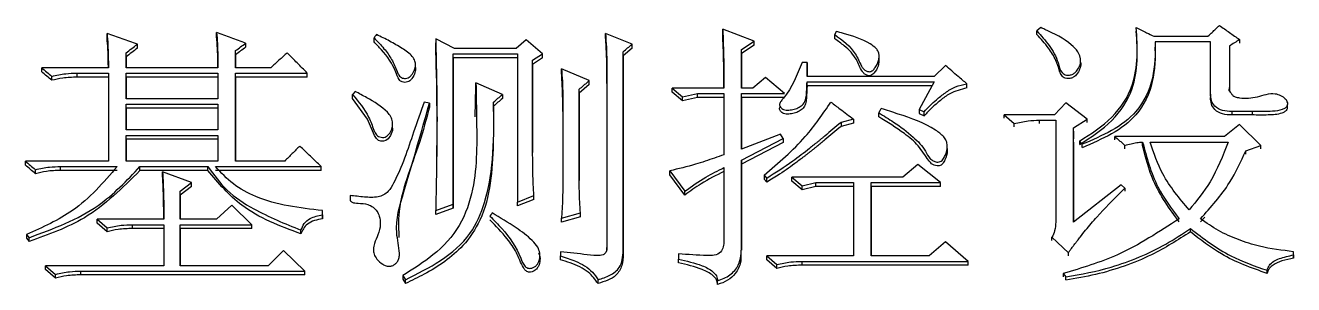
# Model space of a CAD drawing. Header units: millimetres. Extents: x 1890 to 4327, y 775 to 2498.
# Drawn here: x 2454.84 to 2465.74, y 2232.53 to 2234.75 of the extents above; entities that cross this region are included whole.
import ezdxf

# ---------------------------------------------------------------- set-up
doc = ezdxf.new("R2010")
doc.units = ezdxf.units.MM

msp = doc.modelspace()

# ---------------------------------------------------------------- linework, layer by layer
at = {"color": 7, "linetype": 'Continuous', "lineweight": 25}
for p, q in [((2455.542, 2234.645), (2455.542, 2234.679)), ((2456.483, 2234.654), (2456.483, 2234.689)), ((2460.053, 2234.588), (2459.826, 2234.679)), ((2459.826, 2234.645), (2459.826, 2234.679)), ((2461.102, 2234.615), (2460.832, 2234.716)), ((2460.832, 2234.681), (2460.832, 2234.716)), ((2461.806, 2234.698), (2461.795, 2234.67)), ((2463.532, 2234.672), (2463.532, 2234.702)), ((2455.802, 2234.553), (2455.802, 2234.588)), ((2456.732, 2234.597), (2456.732, 2234.562)), ((2457.836, 2234.608), (2457.836, 2234.643)), ((2458.528, 2234.551), (2458.366, 2234.634)), ((2458.366, 2234.634), (2458.366, 2234.599)), ((2459.144, 2234.624), (2459.058, 2234.551)), ((2459.285, 2234.505), (2459.144, 2234.624)), ((2460.053, 2234.553), (2460.053, 2234.588)), ((2460.994, 2234.542), (2461.102, 2234.615)), ((2461.102, 2234.58), (2460.994, 2234.507)), ((2461.102, 2234.58), (2461.102, 2234.615)), ((2461.795, 2234.635), (2461.795, 2234.67)), ((2464.538, 2234.656), (2465.003, 2234.656)), ((2465.025, 2234.609), (2464.549, 2234.609)), ((2464.549, 2234.609), (2464.549, 2234.579)), ((2465.025, 2234.16), (2465.025, 2234.609)), ((2465.187, 2234.572), (2465.187, 2234.216)), ((2465.187, 2234.572), (2465.187, 2234.542)), ((2465.274, 2234.628), (2465.274, 2234.598)), ((2455.705, 2234.386), (2455.705, 2234.514)), ((2455.705, 2234.48), (2455.705, 2234.514)), ((2455.705, 2234.48), (2455.705, 2234.386)), ((2456.646, 2234.386), (2456.646, 2234.533)), ((2456.646, 2234.498), (2456.646, 2234.533)), ((2456.646, 2234.498), (2456.646, 2234.386)), ((2458.517, 2234.505), (2459.069, 2234.505)), ((2458.517, 2233.215), (2458.517, 2234.505)), ((2458.517, 2234.47), (2458.517, 2234.505)), ((2458.517, 2234.47), (2458.517, 2233.182)), ((2459.069, 2234.47), (2458.517, 2234.47)), ((2459.058, 2234.551), (2458.528, 2234.551)), ((2459.069, 2234.505), (2459.069, 2233.234)), ((2459.199, 2234.45), (2459.285, 2234.505)), ((2459.285, 2234.47), (2459.199, 2234.415)), ((2459.285, 2234.47), (2459.285, 2234.505)), ((2460.053, 2234.553), (2459.977, 2234.489)), ((2459.977, 2232.817), (2459.977, 2234.523)), ((2459.977, 2234.489), (2459.977, 2234.523)), ((2459.977, 2234.489), (2459.977, 2232.785)), ((2460.994, 2234.211), (2460.994, 2234.542)), ((2460.994, 2234.507), (2460.994, 2234.542)), ((2460.994, 2234.507), (2460.994, 2234.211)), ((2462.176, 2234.442), (2462.176, 2234.477)), ((2463.906, 2234.439), (2463.906, 2234.468)), ((2464.55, 2234.531), (2464.55, 2234.561)), ((2465.187, 2234.542), (2465.187, 2234.187)), ((2455.553, 2234.386), (2454.98, 2234.386)), ((2454.98, 2234.351), (2454.98, 2234.386)), ((2456.494, 2234.386), (2455.705, 2234.386)), ((2456.949, 2234.386), (2456.646, 2234.386)), ((2458.191, 2234.412), (2458.191, 2234.424)), ((2458.191, 2234.389), (2458.191, 2234.4)), ((2459.199, 2233.658), (2459.199, 2234.45)), ((2459.199, 2234.415), (2459.199, 2234.45)), ((2459.199, 2234.415), (2459.199, 2233.658)), ((2459.685, 2234.275), (2459.447, 2234.376)), ((2459.447, 2234.342), (2459.447, 2234.376)), ((2461.557, 2234.432), (2461.514, 2234.432)), ((2461.557, 2234.312), (2461.557, 2234.432)), ((2461.557, 2234.432), (2461.557, 2234.397)), ((2461.557, 2234.397), (2461.557, 2234.312)), ((2462.747, 2234.404), (2462.649, 2234.312)), ((2455.066, 2234.278), (2455.066, 2234.312)), ((2455.283, 2234.34), (2455.553, 2234.34)), ((2455.283, 2234.305), (2455.283, 2234.34)), ((2455.553, 2234.305), (2455.283, 2234.305)), ((2455.553, 2234.34), (2455.553, 2233.584)), ((2455.705, 2234.34), (2456.494, 2234.34)), ((2455.705, 2234.119), (2455.705, 2234.34)), ((2455.705, 2234.305), (2455.705, 2234.34)), ((2455.705, 2234.305), (2455.705, 2234.119)), ((2456.494, 2234.305), (2455.705, 2234.305)), ((2456.494, 2234.34), (2456.494, 2234.119)), ((2456.646, 2234.34), (2457.262, 2234.34)), ((2456.646, 2233.584), (2456.646, 2234.34)), ((2456.646, 2234.305), (2456.646, 2234.34)), ((2456.646, 2234.305), (2456.646, 2233.584)), ((2457.262, 2234.305), (2456.646, 2234.305)), ((2457.262, 2234.305), (2457.262, 2234.34)), ((2458.939, 2234.156), (2458.712, 2234.257)), ((2458.712, 2234.223), (2458.712, 2234.257)), ((2459.685, 2234.241), (2459.599, 2234.167)), ((2459.685, 2234.241), (2459.685, 2234.275)), ((2459.837, 2234.285), (2459.837, 2232.845)), ((2459.837, 2234.285), (2459.837, 2234.25)), ((2461.2, 2234.303), (2461.092, 2234.211)), ((2461.362, 2234.165), (2461.2, 2234.303)), ((2462.649, 2234.312), (2461.557, 2234.312)), ((2461.557, 2234.266), (2462.649, 2234.266)), ((2461.557, 2234.232), (2461.557, 2234.266)), ((2462.649, 2234.266), (2462.52, 2234.027)), ((2462.931, 2234.213), (2462.931, 2234.248)), ((2457.652, 2234.122), (2457.652, 2234.156)), ((2458.704, 2233.964), (2458.712, 2234.223)), ((2458.939, 2234.156), (2458.939, 2234.122)), ((2459.599, 2233.418), (2459.599, 2234.202)), ((2459.599, 2234.167), (2459.599, 2234.202)), ((2459.599, 2234.167), (2459.599, 2233.418)), ((2460.399, 2234.211), (2460.486, 2234.137)), ((2460.843, 2234.211), (2460.399, 2234.211)), ((2460.486, 2234.103), (2460.399, 2234.177)), ((2460.486, 2234.137), (2460.616, 2234.165)), ((2460.486, 2234.103), (2460.486, 2234.137)), ((2460.616, 2234.131), (2460.486, 2234.103)), ((2460.616, 2234.165), (2460.843, 2234.165)), ((2460.616, 2234.131), (2460.616, 2234.165)), ((2460.843, 2234.131), (2460.616, 2234.131)), ((2460.843, 2234.165), (2460.843, 2233.64)), ((2461.092, 2234.211), (2460.994, 2234.211)), ((2460.994, 2234.165), (2461.362, 2234.165)), ((2460.994, 2233.686), (2460.994, 2234.165)), ((2460.994, 2234.131), (2460.994, 2234.165)), ((2460.994, 2234.131), (2460.994, 2233.686)), ((2461.362, 2234.131), (2460.994, 2234.131)), ((2462.631, 2234.232), (2461.557, 2234.232)), ((2465.025, 2234.16), (2465.025, 2234.131)), ((2465.187, 2234.187), (2465.187, 2234.216)), ((2456.494, 2234.119), (2455.705, 2234.119)), ((2455.705, 2234.073), (2456.494, 2234.073)), ((2455.705, 2233.852), (2455.705, 2234.073)), ((2455.705, 2234.039), (2455.705, 2234.073)), ((2455.705, 2234.039), (2455.705, 2233.852)), ((2456.494, 2234.039), (2455.705, 2234.039)), ((2456.494, 2234.073), (2456.494, 2233.852)), ((2458.312, 2234.082), (2458.268, 2234.091)), ((2458.312, 2234.082), (2458.312, 2234.048)), ((2458.863, 2234.057), (2458.863, 2234.091)), ((2459.458, 2234.011), (2459.458, 2234.045)), ((2461.33, 2234.095), (2461.33, 2234.092)), ((2462.52, 2234.027), (2462.563, 2234.008)), ((2462.52, 2234.027), (2462.52, 2233.993)), ((2463.781, 2234.085), (2463.684, 2233.982)), ((2463.965, 2233.945), (2463.781, 2234.085)), ((2465.683, 2234.089), (2465.683, 2234.093)), ((2465.683, 2234.064), (2465.683, 2234.066)), ((2457.994, 2233.922), (2457.994, 2233.923)), ((2457.994, 2233.889), (2457.994, 2233.919)), ((2461.957, 2233.944), (2461.849, 2233.916)), ((2461.849, 2233.916), (2461.849, 2233.882)), ((2461.957, 2233.91), (2461.849, 2233.882)), ((2461.957, 2233.944), (2461.957, 2233.91)), ((2462.52, 2233.993), (2462.563, 2233.974)), ((2463.251, 2233.982), (2463.338, 2233.907)), ((2463.684, 2233.982), (2463.251, 2233.982)), ((2463.554, 2233.935), (2463.694, 2233.935)), ((2463.554, 2233.907), (2463.554, 2233.935)), ((2463.694, 2233.935), (2463.695, 2233.062)), ((2463.846, 2233.87), (2463.965, 2233.945)), ((2463.965, 2233.916), (2463.965, 2233.945)), ((2465.382, 2234.01), (2465.209, 2234.01)), ((2465.209, 2234.01), (2465.209, 2233.981)), ((2465.382, 2233.981), (2465.209, 2233.981)), ((2465.382, 2234.01), (2465.382, 2233.981)), ((2456.494, 2233.852), (2455.705, 2233.852)), ((2455.705, 2233.806), (2456.494, 2233.806)), ((2455.705, 2233.584), (2455.705, 2233.806)), ((2455.705, 2233.772), (2455.705, 2233.806)), ((2456.494, 2233.806), (2456.494, 2233.584)), ((2461.33, 2233.815), (2460.994, 2233.686)), ((2461.351, 2233.778), (2461.33, 2233.815)), ((2463.338, 2233.879), (2463.338, 2233.907)), ((2463.846, 2233.062), (2463.846, 2233.87)), ((2463.846, 2233.841), (2463.846, 2233.87)), ((2463.846, 2233.841), (2463.846, 2233.776)), ((2465.274, 2233.898), (2465.144, 2233.795)), ((2465.458, 2233.72), (2465.274, 2233.898)), ((2455.705, 2233.772), (2455.705, 2233.584)), ((2456.494, 2233.772), (2455.705, 2233.772)), ((2460.994, 2233.594), (2461.351, 2233.778)), ((2461.351, 2233.744), (2460.994, 2233.56)), ((2461.351, 2233.778), (2461.351, 2233.744)), ((2462.762, 2233.718), (2462.762, 2233.726)), ((2462.762, 2233.692), (2462.762, 2233.716)), ((2463.846, 2233.748), (2463.846, 2233.062)), ((2463.9, 2233.757), (2463.922, 2233.729)), ((2463.9, 2233.757), (2463.9, 2233.729)), ((2463.922, 2233.701), (2463.922, 2233.729)), ((2465.144, 2233.795), (2464.203, 2233.795)), ((2464.203, 2233.766), (2464.203, 2233.795)), ((2464.289, 2233.691), (2464.289, 2233.72)), ((2464.441, 2233.719), (2464.441, 2233.748)), ((2464.506, 2233.748), (2465.176, 2233.748)), ((2465.328, 2233.673), (2465.458, 2233.72)), ((2465.458, 2233.691), (2465.458, 2233.72)), ((2455.553, 2233.584), (2454.839, 2233.584)), ((2454.839, 2233.551), (2454.839, 2233.584)), ((2456.494, 2233.584), (2455.705, 2233.584)), ((2457.068, 2233.584), (2456.646, 2233.584)), ((2460.994, 2232.854), (2460.994, 2233.594)), ((2460.994, 2233.594), (2460.994, 2233.56)), ((2465.328, 2233.645), (2465.328, 2233.673)), ((2454.926, 2233.477), (2454.926, 2233.511)), ((2455.142, 2233.538), (2455.629, 2233.538)), ((2455.142, 2233.505), (2455.142, 2233.538)), ((2455.629, 2233.505), (2455.142, 2233.505)), ((2455.824, 2233.538), (2456.408, 2233.538)), ((2455.824, 2233.505), (2455.824, 2233.538)), ((2456.408, 2233.505), (2455.824, 2233.505)), ((2456.267, 2233.4), (2456.018, 2233.492)), ((2456.018, 2233.459), (2456.018, 2233.492)), ((2456.408, 2233.505), (2456.408, 2233.538)), ((2456.473, 2233.538), (2457.381, 2233.538)), ((2457.381, 2233.505), (2456.473, 2233.505)), ((2457.381, 2233.505), (2457.381, 2233.538)), ((2460.378, 2233.501), (2460.507, 2233.326)), ((2460.378, 2233.468), (2460.378, 2233.501)), ((2460.843, 2233.529), (2460.843, 2232.901)), ((2460.994, 2233.56), (2460.994, 2232.822)), ((2462.509, 2233.557), (2462.379, 2233.446)), ((2462.703, 2233.4), (2462.509, 2233.557)), ((2456.17, 2233.326), (2456.267, 2233.4)), ((2456.267, 2233.367), (2456.17, 2233.293)), ((2456.267, 2233.367), (2456.267, 2233.4)), ((2460.507, 2233.293), (2460.378, 2233.468)), ((2461.189, 2233.465), (2461.211, 2233.437)), ((2461.189, 2233.465), (2461.189, 2233.431)), ((2461.211, 2233.404), (2461.189, 2233.431)), ((2461.211, 2233.404), (2461.211, 2233.437)), ((2461.427, 2233.446), (2461.514, 2233.372)), ((2462.379, 2233.446), (2461.427, 2233.446)), ((2461.427, 2233.413), (2461.427, 2233.446)), ((2461.514, 2233.339), (2461.427, 2233.413)), ((2461.514, 2233.372), (2461.632, 2233.4)), ((2461.514, 2233.339), (2461.514, 2233.372)), ((2461.632, 2233.367), (2461.514, 2233.339)), ((2461.632, 2233.4), (2461.957, 2233.4)), ((2461.957, 2233.367), (2461.632, 2233.367)), ((2462.108, 2233.4), (2462.703, 2233.4)), ((2462.108, 2233.367), (2462.108, 2233.4)), ((2462.703, 2233.367), (2462.108, 2233.367)), ((2462.703, 2233.367), (2462.703, 2233.4)), ((2464.257, 2233.382), (2463.846, 2233.062)), ((2464.289, 2233.354), (2464.257, 2233.382)), ((2456.17, 2233.086), (2456.17, 2233.326)), ((2456.17, 2233.293), (2456.17, 2233.326)), ((2456.17, 2233.293), (2456.17, 2233.086)), ((2459.069, 2233.234), (2459.209, 2233.289)), ((2459.209, 2233.256), (2459.069, 2233.201)), ((2459.209, 2233.256), (2459.209, 2233.289)), ((2460.507, 2233.293), (2460.507, 2233.326)), ((2464.289, 2233.354), (2464.289, 2233.326)), ((2456.613, 2233.206), (2456.483, 2233.086)), ((2456.786, 2233.039), (2456.613, 2233.206)), ((2457.392, 2233.123), (2457.392, 2233.16)), ((2457.392, 2233.127), (2457.392, 2233.16)), ((2458.366, 2233.16), (2458.517, 2233.215)), ((2458.517, 2233.182), (2458.366, 2233.127)), ((2458.366, 2233.127), (2458.366, 2233.16)), ((2458.517, 2233.182), (2458.517, 2233.215)), ((2459.069, 2233.201), (2459.069, 2233.234)), ((2455.456, 2233.086), (2455.542, 2233.012)), ((2456.029, 2233.086), (2455.456, 2233.086)), ((2455.456, 2233.053), (2455.456, 2233.086)), ((2455.542, 2232.979), (2455.456, 2233.053)), ((2455.759, 2233.039), (2456.029, 2233.039)), ((2455.759, 2233.007), (2455.759, 2233.039)), ((2456.029, 2233.039), (2456.029, 2232.687)), ((2456.483, 2233.086), (2456.17, 2233.086)), ((2456.17, 2233.039), (2456.786, 2233.039)), ((2456.17, 2232.687), (2456.17, 2233.039)), ((2456.17, 2233.007), (2456.17, 2233.039)), ((2456.786, 2233.007), (2456.786, 2233.039)), ((2457.392, 2233.123), (2457.392, 2233.09)), ((2459.447, 2233.095), (2459.61, 2233.141)), ((2459.61, 2233.108), (2459.447, 2233.062)), ((2459.447, 2233.062), (2459.447, 2233.095)), ((2459.61, 2233.108), (2459.61, 2233.141)), ((2464.975, 2233.105), (2464.938, 2233.063)), ((2454.85, 2232.956), (2454.872, 2232.928)), ((2454.85, 2232.956), (2454.85, 2232.923)), ((2454.872, 2232.896), (2454.872, 2232.928)), ((2455.542, 2232.979), (2455.542, 2233.012)), ((2456.029, 2233.007), (2455.759, 2233.007)), ((2456.17, 2233.007), (2456.17, 2232.687)), ((2456.786, 2233.007), (2456.17, 2233.007)), ((2457.208, 2232.96), (2457.208, 2232.993)), ((2463.662, 2232.931), (2463.803, 2232.799)), ((2463.662, 2232.904), (2463.662, 2232.931)), ((2464.852, 2232.979), (2464.852, 2233.006)), ((2459.251, 2232.822), (2459.251, 2232.828)), ((2459.837, 2232.812), (2459.837, 2232.845)), ((2460.994, 2232.822), (2460.994, 2232.854)), ((2462.747, 2232.891), (2462.606, 2232.771)), ((2462.941, 2232.725), (2462.747, 2232.891)), ((2457.057, 2232.817), (2456.927, 2232.687)), ((2457.241, 2232.641), (2457.057, 2232.817)), ((2459.437, 2232.808), (2459.437, 2232.771)), ((2459.437, 2232.808), (2459.437, 2232.775)), ((2459.437, 2232.738), (2459.437, 2232.771)), ((2459.977, 2232.785), (2459.977, 2232.817)), ((2460.453, 2232.789), (2460.453, 2232.743)), ((2460.453, 2232.789), (2460.453, 2232.757)), ((2460.453, 2232.711), (2460.453, 2232.743)), ((2460.992, 2232.756), (2460.992, 2232.788)), ((2461.211, 2232.771), (2461.297, 2232.697)), ((2461.957, 2232.771), (2461.211, 2232.771)), ((2461.211, 2232.738), (2461.211, 2232.771)), ((2461.297, 2232.664), (2461.211, 2232.738)), ((2461.514, 2232.725), (2462.941, 2232.725)), ((2461.514, 2232.692), (2461.514, 2232.725)), ((2462.606, 2232.771), (2462.108, 2232.771)), ((2462.941, 2232.692), (2462.941, 2232.725)), ((2463.803, 2232.772), (2463.803, 2232.799)), ((2465.739, 2232.78), (2465.739, 2232.808)), ((2465.739, 2232.781), (2465.739, 2232.808)), ((2465.739, 2232.78), (2465.739, 2232.753)), ((2455.012, 2232.687), (2455.099, 2232.613)), ((2456.029, 2232.687), (2455.012, 2232.687)), ((2455.012, 2232.655), (2455.012, 2232.687)), ((2455.099, 2232.581), (2455.012, 2232.655)), ((2455.099, 2232.581), (2455.099, 2232.613)), ((2455.315, 2232.641), (2457.241, 2232.641)), ((2455.315, 2232.609), (2455.315, 2232.641)), ((2457.241, 2232.609), (2455.315, 2232.609)), ((2456.927, 2232.687), (2456.17, 2232.687)), ((2457.241, 2232.609), (2457.241, 2232.641)), ((2458.084, 2232.604), (2458.106, 2232.567)), ((2458.084, 2232.604), (2458.084, 2232.572)), ((2461.297, 2232.664), (2461.297, 2232.697)), ((2462.941, 2232.692), (2461.514, 2232.692)), ((2463.759, 2232.62), (2463.781, 2232.592)), ((2463.759, 2232.62), (2463.759, 2232.593)), ((2465.512, 2232.622), (2465.512, 2232.648)), ((2458.084, 2232.572), (2458.106, 2232.535)), ((2458.106, 2232.535), (2458.106, 2232.567)), ((2459.761, 2232.535), (2459.761, 2232.567)), ((2460.789, 2232.526), (2460.789, 2232.558)), ((2463.781, 2232.565), (2463.781, 2232.592))]:
    msp.add_line(p, q, dxfattribs=at)
at = {"color": 7, "linetype": 'Continuous', "lineweight": 25, "flags": 128}
for points in [[(2463.565, 2234.73), (2463.548, 2234.716), (2463.532, 2234.702)], [(2457.857, 2234.67), (2457.852, 2234.663), (2457.844, 2234.653), (2457.836, 2234.643)], [(2457.673, 2234.183), (2457.668, 2234.176), (2457.66, 2234.166), (2457.652, 2234.156)], [(2460.399, 2234.177), (2460.399, 2234.185), (2460.399, 2234.194), (2460.399, 2234.211)], [(2457.993, 2233.889), (2457.994, 2233.847), (2457.978, 2233.804), (2457.957, 2233.775), (2457.938, 2233.761), (2457.916, 2233.755), (2457.895, 2233.756), (2457.873, 2233.763), (2457.856, 2233.778), (2457.839, 2233.806), (2457.779, 2233.946), (2457.652, 2234.122), (2457.652, 2234.122)], [(2462.173, 2233.965), (2462.173, 2233.982), (2462.173, 2233.999)], [(2462.563, 2233.974), (2462.563, 2233.991), (2462.563, 2234.008)], [(2463.251, 2233.953), (2463.251, 2233.96), (2463.251, 2233.968), (2463.251, 2233.982)], [(2461.632, 2233.367), (2461.632, 2233.375), (2461.632, 2233.383), (2461.632, 2233.4)], [(2458.852, 2233.141), (2458.847, 2233.134), (2458.839, 2233.124), (2458.831, 2233.113)], [(2454.85, 2232.923), (2454.861, 2232.91), (2454.872, 2232.896)]]:
    msp.add_lwpolyline(points, dxfattribs=at)
at = {"color": 7, "linetype": 'Continuous', "lineweight": 25}
for points, knots in [([(2455.542, 2234.679), (2455.544, 2234.648), (2455.549, 2234.583), (2455.552, 2234.485), (2455.553, 2234.419), (2455.553, 2234.386)], [0, 0, 0, 0, 0.32278, 0.661317, 1, 1, 1, 1]), ([(2455.802, 2234.588), (2455.759, 2234.603), (2455.672, 2234.634), (2455.586, 2234.664), (2455.542, 2234.679)], [0, 0, 0, 0, 0.499999, 1, 1, 1, 1]), ([(2456.483, 2234.689), (2456.486, 2234.656), (2456.49, 2234.59), (2456.493, 2234.489), (2456.494, 2234.42), (2456.494, 2234.386)], [0, 0, 0, 0, 0.3207986, 0.6603196, 1, 1, 1, 1]), ([(2456.732, 2234.597), (2456.691, 2234.612), (2456.608, 2234.643), (2456.525, 2234.673), (2456.483, 2234.689)], [0, 0, 0, 0, 0.499999, 1, 1, 1, 1]), ([(2459.826, 2234.679), (2459.828, 2234.64), (2459.833, 2234.562), (2459.837, 2234.43), (2459.837, 2234.337), (2459.837, 2234.285)], [0, 0, 0, 0, 0.299228, 0.598476, 1, 1, 1, 1]), ([(2460.832, 2234.716), (2460.836, 2234.628), (2460.841, 2234.5), (2460.843, 2234.331), (2460.843, 2234.251), (2460.843, 2234.211)], [0, 0, 0, 0, 0.525139, 0.762561, 1, 1, 1, 1]), ([(2460.843, 2234.211), (2460.843, 2234.244), (2460.842, 2234.321), (2460.841, 2234.478), (2460.835, 2234.602), (2460.832, 2234.681)], [0, 0, 0, 0, 0.209271, 0.491301, 1, 1, 1, 1]), ([(2461.795, 2234.67), (2461.862, 2234.621), (2461.964, 2234.547), (2462.01, 2234.426), (2462.038, 2234.379), (2462.056, 2234.363), (2462.073, 2234.354), (2462.092, 2234.351), (2462.108, 2234.354), (2462.126, 2234.366), (2462.153, 2234.399), (2462.174, 2234.444), (2462.178, 2234.493), (2462.17, 2234.526), (2462.145, 2234.56), (2462.051, 2234.626), (2461.928, 2234.664), (2461.827, 2234.692), (2461.806, 2234.698)], [0, 0, 0, 0, 0.227643, 0.340918, 0.369432, 0.383636, 0.40814, 0.421602, 0.435183, 0.450932, 0.481252, 0.554321, 0.592682, 0.621741, 0.650784, 0.712011, 0.938181, 1, 1, 1, 1]), ([(2463.532, 2234.702), (2463.569, 2234.661), (2463.644, 2234.579), (2463.713, 2234.456), (2463.73, 2234.36), (2463.765, 2234.329), (2463.788, 2234.322), (2463.814, 2234.322), (2463.842, 2234.33), (2463.87, 2234.35), (2463.893, 2234.382), (2463.91, 2234.426), (2463.907, 2234.476), (2463.882, 2234.533), (2463.786, 2234.626), (2463.67, 2234.685), (2463.577, 2234.725), (2463.565, 2234.73)], [0, 0, 0, 0, 0.147264, 0.295549, 0.379238, 0.397703, 0.416178, 0.440331, 0.464931, 0.490583, 0.529382, 0.57023, 0.614805, 0.662848, 0.734386, 0.964893, 1, 1, 1, 1]), ([(2463.905, 2234.438), (2463.905, 2234.437), (2463.912, 2234.42), (2463.906, 2234.383), (2463.887, 2234.342), (2463.86, 2234.312), (2463.831, 2234.296), (2463.803, 2234.292), (2463.778, 2234.295), (2463.759, 2234.304), (2463.74, 2234.324), (2463.721, 2234.375), (2463.697, 2234.458), (2463.629, 2234.565), (2463.567, 2234.634), (2463.532, 2234.672)], [0, 0, 0, 0, 0.007427, 0.08003, 0.156119, 0.209437, 0.252123, 0.294833, 0.329859, 0.356953, 0.384034, 0.449164, 0.593735, 0.772907, 1, 1, 1, 1]), ([(2463.9, 2233.757), (2463.998, 2233.819), (2464.19, 2233.941), (2464.412, 2234.283), (2464.396, 2234.561), (2464.387, 2234.73)], [0, 0, 0, 0, 0.29142, 0.569226, 1, 1, 1, 1]), ([(2463.9, 2233.728), (2463.998, 2233.791), (2464.189, 2233.912), (2464.412, 2234.253), (2464.396, 2234.531), (2464.387, 2234.7)], [0, 0, 0, 0, 0.291558, 0.569369, 1, 1, 1, 1]), ([(2464.387, 2234.73), (2464.402, 2234.723), (2464.431, 2234.708), (2464.482, 2234.684), (2464.517, 2234.666), (2464.538, 2234.656)], [0, 0, 0, 0, 0.2932077, 0.5864153, 1, 1, 1, 1]), ([(2465.003, 2234.656), (2465.015, 2234.667), (2465.037, 2234.688), (2465.07, 2234.719), (2465.09, 2234.739), (2465.101, 2234.749)], [0, 0, 0, 0, 0.365746, 0.682872, 1, 1, 1, 1]), ([(2465.101, 2234.749), (2465.13, 2234.729), (2465.187, 2234.688), (2465.245, 2234.648), (2465.274, 2234.628)], [0, 0, 0, 0, 0.499999, 1, 1, 1, 1]), ([(2455.553, 2234.386), (2455.552, 2234.406), (2455.552, 2234.459), (2455.549, 2234.545), (2455.544, 2234.612), (2455.542, 2234.645)], [0, 0, 0, 0, 0.233176, 0.61648, 1, 1, 1, 1]), ([(2455.705, 2234.514), (2455.721, 2234.526), (2455.753, 2234.551), (2455.786, 2234.575), (2455.802, 2234.588)], [0, 0, 0, 0, 0.500001, 1, 1, 1, 1]), ([(2456.494, 2234.386), (2456.494, 2234.407), (2456.493, 2234.462), (2456.491, 2234.551), (2456.486, 2234.62), (2456.483, 2234.654)], [0, 0, 0, 0, 0.234022, 0.616855, 1, 1, 1, 1]), ([(2456.646, 2234.533), (2456.66, 2234.543), (2456.689, 2234.565), (2456.718, 2234.586), (2456.732, 2234.597)], [0, 0, 0, 0, 0.5000012, 1, 1, 1, 1]), ([(2456.732, 2234.562), (2456.718, 2234.551), (2456.689, 2234.53), (2456.66, 2234.509), (2456.646, 2234.498)], [0, 0, 0, 0, 0.499999, 1, 1, 1, 1]), ([(2457.836, 2234.643), (2457.865, 2234.612), (2457.921, 2234.554), (2457.99, 2234.458), (2458.025, 2234.378), (2458.046, 2234.326), (2458.062, 2234.306), (2458.079, 2234.297), (2458.098, 2234.294), (2458.118, 2234.295), (2458.141, 2234.305), (2458.165, 2234.329), (2458.184, 2234.364), (2458.195, 2234.405), (2458.188, 2234.446), (2458.155, 2234.502), (2458.074, 2234.555), (2457.971, 2234.615), (2457.895, 2234.652), (2457.857, 2234.67)], [0, 0, 0, 0, 0.120486, 0.230168, 0.339823, 0.374602, 0.392982, 0.411577, 0.427593, 0.446559, 0.467306, 0.493913, 0.542941, 0.579847, 0.61702, 0.661529, 0.765546, 0.882403, 1, 1, 1, 1]), ([(2458.19, 2234.389), (2458.191, 2234.388), (2458.195, 2234.374), (2458.187, 2234.339), (2458.17, 2234.301), (2458.145, 2234.274), (2458.124, 2234.263), (2458.101, 2234.259), (2458.08, 2234.262), (2458.063, 2234.271), (2458.039, 2234.298), (2458.009, 2234.4), (2457.932, 2234.509), (2457.857, 2234.586), (2457.836, 2234.608)], [0, 0, 0, 0, 0.0055612, 0.0706638, 0.1676367, 0.2085209, 0.2434023, 0.2783337, 0.313115, 0.3400719, 0.3669681, 0.4836117, 0.8508324, 1, 1, 1, 1]), ([(2458.366, 2234.634), (2458.366, 2234.624), (2458.366, 2234.609), (2458.367, 2234.589), (2458.367, 2234.574), (2458.367, 2234.559), (2458.368, 2234.544), (2458.368, 2234.529), (2458.368, 2234.516), (2458.369, 2234.506), (2458.369, 2234.499), (2458.369, 2234.491), (2458.369, 2234.484), (2458.369, 2234.476), (2458.37, 2234.469), (2458.37, 2234.462), (2458.37, 2234.447), (2458.371, 2234.394), (2458.372, 2234.334), (2458.373, 2234.274), (2458.374, 2234.244), (2458.375, 2234.204), (2458.375, 2234.154), (2458.376, 2234.094), (2458.376, 2234.034), (2458.377, 2233.974), (2458.377, 2233.914), (2458.376, 2233.854), (2458.376, 2233.794), (2458.376, 2233.734), (2458.375, 2233.674), (2458.374, 2233.614), (2458.373, 2233.554), (2458.372, 2233.493), (2458.371, 2233.443), (2458.371, 2233.403), (2458.37, 2233.373), (2458.369, 2233.343), (2458.369, 2233.313), (2458.368, 2233.272), (2458.367, 2233.237), (2458.366, 2233.196), (2458.366, 2233.175), (2458.366, 2233.16)], [0, 0, 0, 0, 0.020371, 0.030556, 0.040742, 0.050927, 0.061113, 0.071298, 0.081483, 0.086576, 0.091669, 0.096762, 0.101854, 0.106947, 0.11204, 0.117132, 0.122225, 0.142596, 0.22408, 0.24445, 0.264821, 0.285192, 0.325934, 0.366676, 0.407417, 0.448159, 0.488901, 0.529643, 0.570384, 0.611126, 0.651868, 0.69261, 0.733351, 0.774093, 0.814835, 0.835206, 0.855577, 0.875948, 0.896318, 0.916689, 0.958345, 0.968758, 1, 1, 1, 1]), ([(2458.37, 2234.372), (2458.37, 2234.406), (2458.368, 2234.482), (2458.367, 2234.558), (2458.366, 2234.599)], [0, 0, 0, 0, 0.455718, 1, 1, 1, 1]), ([(2459.837, 2234.25), (2459.837, 2234.29), (2459.837, 2234.368), (2459.835, 2234.5), (2459.829, 2234.592), (2459.826, 2234.645)], [0, 0, 0, 0, 0.299614, 0.599241, 1, 1, 1, 1]), ([(2459.977, 2234.523), (2459.99, 2234.534), (2460.015, 2234.556), (2460.041, 2234.577), (2460.053, 2234.588)], [0, 0, 0, 0, 0.499999, 1, 1, 1, 1]), ([(2462.175, 2234.443), (2462.173, 2234.428), (2462.169, 2234.39), (2462.144, 2234.35), (2462.118, 2234.325), (2462.103, 2234.318), (2462.087, 2234.317), (2462.068, 2234.322), (2462.048, 2234.334), (2462.013, 2234.377), (2461.985, 2234.473), (2461.893, 2234.564), (2461.823, 2234.615), (2461.795, 2234.635)], [0, 0, 0, 0, 0.07582, 0.192022, 0.226951, 0.249428, 0.272071, 0.300262, 0.34128, 0.383377, 0.572828, 0.832144, 1, 1, 1, 1]), ([(2464.549, 2234.609), (2464.549, 2234.504), (2464.548, 2234.294), (2464.374, 2233.923), (2464.095, 2233.803), (2463.922, 2233.729)], [0, 0, 0, 0, 0.271711, 0.545564, 1, 1, 1, 1]), ([(2464.549, 2234.579), (2464.549, 2234.474), (2464.548, 2234.265), (2464.373, 2233.894), (2464.095, 2233.775), (2463.922, 2233.7)], [0, 0, 0, 0, 0.27158, 0.545365, 1, 1, 1, 1]), ([(2465.274, 2234.628), (2465.259, 2234.618), (2465.231, 2234.6), (2465.202, 2234.581), (2465.187, 2234.572)], [0, 0, 0, 0, 0.5, 1, 1, 1, 1]), ([(2455.802, 2234.553), (2455.786, 2234.541), (2455.753, 2234.516), (2455.721, 2234.492), (2455.705, 2234.48)], [0, 0, 0, 0, 0.499998, 1, 1, 1, 1]), ([(2457.089, 2234.514), (2457.066, 2234.493), (2457.019, 2234.45), (2456.972, 2234.407), (2456.949, 2234.386)], [0, 0, 0, 0, 0.5, 1, 1, 1, 1]), ([(2457.262, 2234.34), (2457.233, 2234.369), (2457.176, 2234.427), (2457.118, 2234.485), (2457.089, 2234.514)], [0, 0, 0, 0, 0.5, 1, 1, 1, 1]), ([(2454.98, 2234.386), (2454.994, 2234.373), (2455.023, 2234.349), (2455.052, 2234.324), (2455.066, 2234.312)], [0, 0, 0, 0, 0.5, 1, 1, 1, 1]), ([(2455.066, 2234.278), (2455.052, 2234.29), (2455.023, 2234.314), (2454.994, 2234.339), (2454.98, 2234.351)], [0, 0, 0, 0, 0.4999977, 1, 1, 1, 1]), ([(2458.37, 2234.382), (2458.372, 2234.226), (2458.376, 2233.981), (2458.374, 2233.693), (2458.372, 2233.564), (2458.372, 2233.533), (2458.372, 2233.53), (2458.372, 2233.53), (2458.372, 2233.53)], [0, 0, 0, 0, 0.55345, 0.867203, 0.980365, 0.994237, 0.998832, 1, 1, 1, 1]), ([(2459.447, 2234.376), (2459.45, 2234.341), (2459.455, 2234.268), (2459.458, 2234.158), (2459.458, 2234.083), (2459.458, 2234.045)], [0, 0, 0, 0, 0.321919, 0.660869, 1, 1, 1, 1]), ([(2461.514, 2234.432), (2461.471, 2234.323), (2461.425, 2234.204), (2461.334, 2234.101), (2461.32, 2234.078), (2461.322, 2234.058), (2461.329, 2234.046), (2461.341, 2234.035), (2461.365, 2234.023), (2461.402, 2234.021), (2461.447, 2234.029), (2461.489, 2234.045), (2461.53, 2234.074), (2461.55, 2234.124), (2461.554, 2234.19), (2461.556, 2234.237), (2461.557, 2234.266)], [0, 0, 0, 0, 0.410682, 0.448949, 0.485441, 0.501738, 0.518559, 0.536626, 0.555642, 0.608214, 0.659889, 0.710594, 0.760792, 0.827972, 0.89499, 1, 1, 1, 1]), ([(2462.931, 2234.248), (2462.906, 2234.269), (2462.862, 2234.306), (2462.801, 2234.358), (2462.765, 2234.389), (2462.747, 2234.404)], [0, 0, 0, 0, 0.407162, 0.703581, 1, 1, 1, 1]), ([(2455.066, 2234.312), (2455.106, 2234.321), (2455.177, 2234.338), (2455.25, 2234.339), (2455.283, 2234.34)], [0, 0, 0, 0, 0.558835, 1, 1, 1, 1]), ([(2455.283, 2234.305), (2455.242, 2234.304), (2455.168, 2234.302), (2455.097, 2234.285), (2455.066, 2234.278)], [0, 0, 0, 0, 0.5610854, 1, 1, 1, 1]), ([(2458.712, 2234.257), (2458.714, 2234.146), (2458.719, 2233.83), (2458.723, 2233.397), (2458.567, 2232.985), (2458.334, 2232.76), (2458.16, 2232.652), (2458.084, 2232.604)], [0, 0, 0, 0, 0.178231, 0.509536, 0.685642, 0.862667, 1, 1, 1, 1]), ([(2459.458, 2234.011), (2459.458, 2234.047), (2459.458, 2234.12), (2459.454, 2234.23), (2459.45, 2234.305), (2459.447, 2234.342)], [0, 0, 0, 0, 0.322349, 0.661088, 1, 1, 1, 1]), ([(2459.599, 2234.202), (2459.611, 2234.212), (2459.632, 2234.23), (2459.661, 2234.254), (2459.677, 2234.268), (2459.685, 2234.275)], [0, 0, 0, 0, 0.428366, 0.714182, 1, 1, 1, 1]), ([(2462.563, 2234.008), (2462.597, 2234.044), (2462.654, 2234.102), (2462.745, 2234.173), (2462.83, 2234.227), (2462.897, 2234.241), (2462.931, 2234.248)], [0, 0, 0, 0, 0.334415, 0.553138, 0.774737, 1, 1, 1, 1]), ([(2457.652, 2234.156), (2457.703, 2234.093), (2457.78, 2234), (2457.824, 2233.877), (2457.846, 2233.822), (2457.865, 2233.801), (2457.885, 2233.791), (2457.908, 2233.787), (2457.93, 2233.79), (2457.953, 2233.803), (2457.976, 2233.83), (2457.995, 2233.871), (2457.997, 2233.92), (2457.983, 2233.967), (2457.915, 2234.046), (2457.804, 2234.113), (2457.707, 2234.165), (2457.673, 2234.183)], [0, 0, 0, 0, 0.226353, 0.339206, 0.374163, 0.395072, 0.416138, 0.435558, 0.45699, 0.476776, 0.506219, 0.555776, 0.604139, 0.64694, 0.693735, 0.894302, 1, 1, 1, 1]), ([(2458.863, 2234.091), (2458.876, 2234.102), (2458.901, 2234.124), (2458.926, 2234.145), (2458.939, 2234.156)], [0, 0, 0, 0, 0.5, 1, 1, 1, 1]), ([(2461.557, 2234.232), (2461.556, 2234.195), (2461.554, 2234.143), (2461.547, 2234.077), (2461.526, 2234.037), (2461.489, 2234.011), (2461.447, 2233.994), (2461.402, 2233.987), (2461.365, 2233.989), (2461.341, 2234.001), (2461.329, 2234.012), (2461.322, 2234.024), (2461.32, 2234.042), (2461.327, 2234.053), (2461.331, 2234.06)], [0, 0, 0, 0, 0.2458225, 0.3427092, 0.4403078, 0.5326766, 0.6260068, 0.7211389, 0.8179226, 0.8529217, 0.8861625, 0.9170993, 0.9470635, 1, 1, 1, 1]), ([(2462.931, 2234.213), (2462.879, 2234.2), (2462.796, 2234.178), (2462.702, 2234.106), (2462.629, 2234.043), (2462.585, 2233.997), (2462.563, 2233.974)], [0, 0, 0, 0, 0.3453624, 0.5656072, 0.7836122, 1, 1, 1, 1]), ([(2465.209, 2234.01), (2465.182, 2234.011), (2465.129, 2234.013), (2465.061, 2234.048), (2465.028, 2234.104), (2465.026, 2234.142), (2465.025, 2234.16)], [0, 0, 0, 0, 0.2935292, 0.5772393, 0.7904501, 1, 1, 1, 1]), ([(2465.209, 2233.981), (2465.182, 2233.982), (2465.129, 2233.984), (2465.061, 2234.018), (2465.028, 2234.075), (2465.026, 2234.112), (2465.025, 2234.131)], [0, 0, 0, 0, 0.293693, 0.577474, 0.790597, 1, 1, 1, 1]), ([(2465.187, 2234.216), (2465.186, 2234.212), (2465.184, 2234.205), (2465.182, 2234.196), (2465.184, 2234.189), (2465.191, 2234.18), (2465.203, 2234.168), (2465.215, 2234.147), (2465.241, 2234.133), (2465.312, 2234.121), (2465.428, 2234.128), (2465.546, 2234.177), (2465.628, 2234.15), (2465.662, 2234.128), (2465.68, 2234.104), (2465.686, 2234.085), (2465.685, 2234.066), (2465.678, 2234.05), (2465.663, 2234.036), (2465.624, 2234.018), (2465.527, 2234.008), (2465.441, 2234.009), (2465.382, 2234.01)], [0, 0, 0, 0, 0.0138, 0.025127, 0.031098, 0.037099, 0.060784, 0.089374, 0.112534, 0.153888, 0.320046, 0.483741, 0.537098, 0.589789, 0.612612, 0.635583, 0.657284, 0.674402, 0.691535, 0.721107, 0.811251, 1, 1, 1, 1]), ([(2458.268, 2234.091), (2458.237, 2234.005), (2458.154, 2233.772), (2458.068, 2233.51), (2457.969, 2233.332), (2457.92, 2233.292), (2457.849, 2233.27), (2457.75, 2233.276), (2457.671, 2233.285), (2457.63, 2233.289)], [0, 0, 0, 0, 0.239125, 0.645779, 0.717633, 0.759609, 0.801685, 0.898672, 1, 1, 1, 1]), ([(2457.63, 2233.252), (2457.631, 2233.249), (2457.632, 2233.244), (2457.638, 2233.237), (2457.651, 2233.229), (2457.672, 2233.225), (2457.718, 2233.222), (2457.773, 2233.22), (2457.829, 2233.192), (2457.863, 2233.157), (2457.886, 2233.106), (2457.894, 2233.035), (2457.874, 2232.956), (2457.84, 2232.889), (2457.827, 2232.832), (2457.834, 2232.784), (2457.862, 2232.739), (2457.899, 2232.704), (2457.939, 2232.685), (2457.971, 2232.681), (2457.999, 2232.689), (2458.023, 2232.705), (2458.041, 2232.728), (2458.053, 2232.759), (2458.056, 2232.841), (2458.002, 2233.029), (2458.139, 2233.466), (2458.241, 2233.831), (2458.312, 2234.082)], [0, 0, 0, 0, 0.003564, 0.007141, 0.011667, 0.022281, 0.03379, 0.068951, 0.089643, 0.110396, 0.130498, 0.162022, 0.201668, 0.236438, 0.25911, 0.277, 0.29888, 0.327265, 0.340596, 0.354041, 0.36589, 0.376926, 0.38899, 0.402933, 0.419058, 0.496673, 0.653151, 1, 1, 1, 1]), ([(2458.312, 2234.048), (2458.285, 2233.946), (2458.203, 2233.635), (2458.036, 2233.272), (2458.047, 2232.992), (2458.05, 2232.93)], [0, 0, 0, 0, 0.274566, 0.839435, 1, 1, 1, 1]), ([(2458.106, 2232.567), (2458.209, 2232.618), (2458.414, 2232.722), (2458.674, 2232.939), (2458.872, 2233.411), (2458.867, 2233.801), (2458.863, 2234.091)], [0, 0, 0, 0, 0.180959, 0.363243, 0.524232, 1, 1, 1, 1]), ([(2458.863, 2234.057), (2458.863, 2233.949), (2458.861, 2233.621), (2458.833, 2233.191), (2458.583, 2232.81), (2458.339, 2232.647), (2458.16, 2232.561), (2458.106, 2232.535)], [0, 0, 0, 0, 0.180756, 0.544805, 0.687034, 0.905678, 1, 1, 1, 1]), ([(2458.939, 2234.122), (2458.926, 2234.111), (2458.901, 2234.089), (2458.876, 2234.068), (2458.863, 2234.057)], [0, 0, 0, 0, 0.5, 1, 1, 1, 1]), ([(2459.458, 2234.045), (2459.458, 2233.864), (2459.458, 2233.655), (2459.458, 2233.446), (2459.458, 2233.418)], [0, 0, 0, 0, 0.868151, 1, 1, 1, 1]), ([(2461.189, 2233.465), (2461.313, 2233.57), (2461.532, 2233.757), (2461.693, 2233.99), (2461.762, 2234.091)], [0, 0, 0, 0, 0.5647641, 1, 1, 1, 1]), ([(2461.762, 2234.091), (2461.789, 2234.071), (2461.834, 2234.037), (2461.899, 2233.988), (2461.938, 2233.959), (2461.957, 2233.944)], [0, 0, 0, 0, 0.404154, 0.702076, 1, 1, 1, 1]), ([(2462.173, 2233.999), (2462.216, 2233.973), (2462.321, 2233.911), (2462.459, 2233.805), (2462.567, 2233.698), (2462.602, 2233.615), (2462.641, 2233.585), (2462.668, 2233.576), (2462.692, 2233.577), (2462.711, 2233.584), (2462.73, 2233.603), (2462.752, 2233.647), (2462.766, 2233.701), (2462.757, 2233.759), (2462.723, 2233.806), (2462.595, 2233.905), (2462.403, 2233.969), (2462.243, 2234.02), (2462.195, 2234.036)], [0, 0, 0, 0, 0.09823, 0.238084, 0.342847, 0.395046, 0.415643, 0.436328, 0.448822, 0.461404, 0.474978, 0.500048, 0.559261, 0.58729, 0.615214, 0.674822, 0.90112, 1, 1, 1, 1]), ([(2462.195, 2234.036), (2462.193, 2234.033), (2462.189, 2234.025), (2462.181, 2234.013), (2462.176, 2234.004), (2462.173, 2233.999)], [0, 0, 0, 0, 0.253618, 0.626812, 1, 1, 1, 1]), ([(2465.682, 2234.063), (2465.683, 2234.06), (2465.686, 2234.05), (2465.684, 2234.035), (2465.676, 2234.02), (2465.661, 2234.006), (2465.611, 2233.984), (2465.514, 2233.979), (2465.428, 2233.98), (2465.382, 2233.981)], [0, 0, 0, 0, 0.031002, 0.089187, 0.134339, 0.17946, 0.263265, 0.602046, 1, 1, 1, 1]), ([(2461.849, 2233.916), (2461.803, 2233.878), (2461.754, 2233.836), (2461.701, 2233.793), (2461.693, 2233.786), (2461.684, 2233.779), (2461.675, 2233.772), (2461.664, 2233.762), (2461.652, 2233.752), (2461.64, 2233.743), (2461.631, 2233.736), (2461.622, 2233.729), (2461.605, 2233.715), (2461.543, 2233.665), (2461.413, 2233.564), (2461.286, 2233.484), (2461.211, 2233.437)], [0, 0, 0, 0, 0.2271132, 0.2413077, 0.2555022, 0.2696968, 0.2838913, 0.2980858, 0.3264748, 0.3406694, 0.3548639, 0.3690584, 0.3832529, 0.4400314, 0.6671734, 1, 1, 1, 1]), ([(2462.76, 2233.692), (2462.761, 2233.686), (2462.764, 2233.653), (2462.749, 2233.608), (2462.728, 2233.567), (2462.71, 2233.55), (2462.692, 2233.544), (2462.672, 2233.543), (2462.649, 2233.549), (2462.623, 2233.564), (2462.577, 2233.621), (2462.52, 2233.722), (2462.368, 2233.845), (2462.248, 2233.919), (2462.173, 2233.965)], [0, 0, 0, 0, 0.023034, 0.119368, 0.163106, 0.184482, 0.20606, 0.22516, 0.254288, 0.284042, 0.327596, 0.510965, 0.694584, 1, 1, 1, 1]), ([(2463.338, 2233.907), (2463.377, 2233.916), (2463.448, 2233.933), (2463.522, 2233.935), (2463.554, 2233.935)], [0, 0, 0, 0, 0.558839, 1, 1, 1, 1]), ([(2461.849, 2233.882), (2461.803, 2233.844), (2461.734, 2233.785), (2461.661, 2233.726), (2461.631, 2233.702), (2461.622, 2233.695), (2461.613, 2233.688), (2461.605, 2233.681), (2461.596, 2233.674), (2461.587, 2233.667), (2461.578, 2233.66), (2461.566, 2233.651), (2461.554, 2233.641), (2461.542, 2233.632), (2461.533, 2233.625), (2461.524, 2233.618), (2461.515, 2233.611), (2461.497, 2233.598), (2461.434, 2233.549), (2461.337, 2233.48), (2461.248, 2233.426), (2461.211, 2233.404)], [0, 0, 0, 0, 0.227207, 0.340812, 0.355012, 0.369212, 0.383413, 0.397613, 0.411813, 0.426014, 0.440214, 0.454414, 0.482815, 0.497015, 0.511215, 0.525416, 0.539616, 0.553816, 0.610618, 0.837948, 1, 1, 1, 1]), ([(2457.381, 2233.538), (2457.351, 2233.568), (2457.289, 2233.626), (2457.228, 2233.684), (2457.197, 2233.714)], [0, 0, 0, 0, 0.5, 1, 1, 1, 1]), ([(2464.203, 2233.795), (2464.215, 2233.784), (2464.236, 2233.766), (2464.265, 2233.741), (2464.281, 2233.727), (2464.289, 2233.72)], [0, 0, 0, 0, 0.4283658, 0.7141852, 1, 1, 1, 1]), ([(2464.289, 2233.72), (2464.307, 2233.724), (2464.34, 2233.733), (2464.39, 2233.745), (2464.424, 2233.747), (2464.441, 2233.748)], [0, 0, 0, 0, 0.348407, 0.672288, 1, 1, 1, 1]), ([(2464.441, 2233.748), (2464.476, 2233.616), (2464.539, 2233.378), (2464.688, 2233.179), (2464.755, 2233.09)], [0, 0, 0, 0, 0.555454, 1, 1, 1, 1]), ([(2464.755, 2233.063), (2464.673, 2233.176), (2464.527, 2233.378), (2464.467, 2233.615), (2464.441, 2233.719)], [0, 0, 0, 0, 0.563754, 1, 1, 1, 1]), ([(2464.841, 2233.166), (2464.758, 2233.265), (2464.61, 2233.441), (2464.538, 2233.654), (2464.506, 2233.748)], [0, 0, 0, 0, 0.56317, 1, 1, 1, 1]), ([(2465.176, 2233.748), (2465.131, 2233.631), (2465.048, 2233.421), (2464.905, 2233.244), (2464.841, 2233.166)], [0, 0, 0, 0, 0.555585, 1, 1, 1, 1]), ([(2454.839, 2233.584), (2454.854, 2233.572), (2454.882, 2233.548), (2454.911, 2233.523), (2454.926, 2233.511)], [0, 0, 0, 0, 0.5, 1, 1, 1, 1]), ([(2459.209, 2233.289), (2459.208, 2233.321), (2459.204, 2233.385), (2459.2, 2233.509), (2459.199, 2233.599), (2459.199, 2233.658)], [0, 0, 0, 0, 0.2613158, 0.522638, 1, 1, 1, 1]), ([(2460.843, 2233.64), (2460.789, 2233.621), (2460.708, 2233.592), (2460.554, 2233.542), (2460.452, 2233.519), (2460.378, 2233.501)], [0, 0, 0, 0, 0.353575, 0.530365, 1, 1, 1, 1]), ([(2464.938, 2233.09), (2465.028, 2233.19), (2465.187, 2233.367), (2465.285, 2233.58), (2465.328, 2233.673)], [0, 0, 0, 0, 0.5637392, 1, 1, 1, 1]), ([(2454.926, 2233.477), (2454.911, 2233.49), (2454.882, 2233.514), (2454.854, 2233.539), (2454.839, 2233.551)], [0, 0, 0, 0, 0.499998, 1, 1, 1, 1]), ([(2455.629, 2233.538), (2455.51, 2233.401), (2455.295, 2233.153), (2454.988, 2233.017), (2454.85, 2232.956)], [0, 0, 0, 0, 0.551009, 1, 1, 1, 1]), ([(2454.872, 2232.928), (2455.081, 2233.005), (2455.449, 2233.141), (2455.711, 2233.418), (2455.824, 2233.538)], [0, 0, 0, 0, 0.567388, 1, 1, 1, 1]), ([(2455.824, 2233.505), (2455.674, 2233.355), (2455.404, 2233.085), (2455.036, 2232.954), (2454.872, 2232.896)], [0, 0, 0, 0, 0.551806, 1, 1, 1, 1]), ([(2454.926, 2233.511), (2454.966, 2233.52), (2455.037, 2233.536), (2455.11, 2233.538), (2455.142, 2233.538)], [0, 0, 0, 0, 0.558835, 1, 1, 1, 1]), ([(2455.142, 2233.505), (2455.101, 2233.504), (2455.028, 2233.502), (2454.957, 2233.485), (2454.926, 2233.477)], [0, 0, 0, 0, 0.5610855, 1, 1, 1, 1]), ([(2456.018, 2233.492), (2456.022, 2233.424), (2456.027, 2233.323), (2456.029, 2233.187), (2456.029, 2233.12), (2456.029, 2233.086)], [0, 0, 0, 0, 0.499798, 0.749887, 1, 1, 1, 1]), ([(2456.408, 2233.538), (2456.459, 2233.467), (2456.564, 2233.321), (2456.846, 2233.14), (2457.07, 2233.049), (2457.208, 2232.993)], [0, 0, 0, 0, 0.271719, 0.55196, 1, 1, 1, 1]), ([(2457.208, 2232.96), (2457.027, 2233.028), (2456.71, 2233.147), (2456.499, 2233.397), (2456.408, 2233.505)], [0, 0, 0, 0, 0.570125, 1, 1, 1, 1]), ([(2457.392, 2233.16), (2457.196, 2233.183), (2456.924, 2233.216), (2456.62, 2233.38), (2456.521, 2233.486), (2456.473, 2233.538)], [0, 0, 0, 0, 0.568218, 0.786772, 1, 1, 1, 1]), ([(2460.507, 2233.326), (2460.566, 2233.369), (2460.673, 2233.445), (2460.791, 2233.503), (2460.843, 2233.529)], [0, 0, 0, 0, 0.556535, 1, 1, 1, 1]), ([(2460.843, 2233.496), (2460.776, 2233.463), (2460.658, 2233.405), (2460.553, 2233.327), (2460.507, 2233.293)], [0, 0, 0, 0, 0.563743, 1, 1, 1, 1]), ([(2456.029, 2233.086), (2456.029, 2233.109), (2456.028, 2233.165), (2456.027, 2233.29), (2456.022, 2233.391), (2456.018, 2233.459)], [0, 0, 0, 0, 0.1843994, 0.4565759, 1, 1, 1, 1]), ([(2459.458, 2233.418), (2459.458, 2233.385), (2459.458, 2233.318), (2459.454, 2233.21), (2459.45, 2233.136), (2459.447, 2233.095)], [0, 0, 0, 0, 0.309604, 0.619232, 1, 1, 1, 1]), ([(2459.61, 2233.141), (2459.607, 2233.173), (2459.603, 2233.235), (2459.6, 2233.327), (2459.599, 2233.388), (2459.599, 2233.418)], [0, 0, 0, 0, 0.34424, 0.672044, 1, 1, 1, 1]), ([(2461.957, 2233.4), (2461.957, 2233.313), (2461.957, 2233.103), (2461.957, 2232.894), (2461.957, 2232.771)], [0, 0, 0, 0, 0.415229, 1, 1, 1, 1]), ([(2462.108, 2232.771), (2462.108, 2232.858), (2462.108, 2233.068), (2462.108, 2233.277), (2462.108, 2233.4)], [0, 0, 0, 0, 0.41523, 1, 1, 1, 1]), ([(2462.108, 2233.367), (2462.108, 2233.28), (2462.108, 2233.081), (2462.108, 2232.883), (2462.108, 2232.771)], [0, 0, 0, 0, 0.437793, 1, 1, 1, 1]), ([(2457.63, 2233.289), (2457.63, 2233.282), (2457.63, 2233.27), (2457.63, 2233.257), (2457.63, 2233.252)], [0, 0, 0, 0, 0.56, 1, 1, 1, 1]), ([(2463.803, 2232.799), (2463.806, 2232.804), (2463.812, 2232.811), (2463.819, 2232.821), (2463.827, 2232.831), (2463.834, 2232.842), (2463.841, 2232.852), (2463.847, 2232.859), (2463.854, 2232.869), (2463.862, 2232.879), (2463.869, 2232.889), (2463.875, 2232.896), (2463.886, 2232.911), (2463.927, 2232.963), (2463.983, 2233.03), (2464.098, 2233.162), (2464.197, 2233.262), (2464.279, 2233.343), (2464.289, 2233.354)], [0, 0, 0, 0, 0.025377, 0.038065, 0.050754, 0.076131, 0.088819, 0.101507, 0.114196, 0.139573, 0.152261, 0.16495, 0.177638, 0.228393, 0.431466, 0.532978, 0.939243, 1, 1, 1, 1]), ([(2455.542, 2233.012), (2455.582, 2233.021), (2455.653, 2233.037), (2455.726, 2233.039), (2455.759, 2233.039)], [0, 0, 0, 0, 0.558835, 1, 1, 1, 1]), ([(2457.208, 2232.993), (2457.216, 2233.013), (2457.232, 2233.052), (2457.296, 2233.105), (2457.355, 2233.116), (2457.392, 2233.123)], [0, 0, 0, 0, 0.268716, 0.546829, 1, 1, 1, 1]), ([(2457.392, 2233.09), (2457.369, 2233.086), (2457.323, 2233.078), (2457.265, 2233.049), (2457.226, 2233.007), (2457.214, 2232.976), (2457.208, 2232.96)], [0, 0, 0, 0, 0.290273, 0.573749, 0.789636, 1, 1, 1, 1]), ([(2457.392, 2233.09), (2457.392, 2233.094), (2457.392, 2233.101), (2457.392, 2233.11), (2457.392, 2233.119), (2457.392, 2233.124), (2457.392, 2233.127)], [0, 0, 0, 0, 0.34, 0.56, 0.78, 1, 1, 1, 1]), ([(2458.831, 2233.113), (2458.866, 2233.078), (2458.973, 2232.972), (2459.074, 2232.825), (2459.118, 2232.696), (2459.148, 2232.67), (2459.165, 2232.664), (2459.187, 2232.665), (2459.209, 2232.673), (2459.232, 2232.689), (2459.251, 2232.716), (2459.262, 2232.753), (2459.262, 2232.8), (2459.242, 2232.854), (2459.174, 2232.93), (2459.04, 2233.027), (2458.921, 2233.099), (2458.852, 2233.141)], [0, 0, 0, 0, 0.115425, 0.348555, 0.412098, 0.42532, 0.438686, 0.453028, 0.472542, 0.492546, 0.515345, 0.548269, 0.582418, 0.623377, 0.682539, 0.816306, 1, 1, 1, 1]), ([(2459.25, 2232.795), (2459.251, 2232.794), (2459.262, 2232.777), (2459.264, 2232.736), (2459.255, 2232.69), (2459.233, 2232.658), (2459.209, 2232.64), (2459.184, 2232.633), (2459.164, 2232.632), (2459.149, 2232.638), (2459.133, 2232.65), (2459.098, 2232.703), (2459.065, 2232.802), (2458.968, 2232.941), (2458.883, 2233.028), (2458.831, 2233.081)], [0, 0, 0, 0, 0.0040848, 0.08075, 0.1464749, 0.1863724, 0.226461, 0.2573655, 0.2796299, 0.298531, 0.3173812, 0.3558993, 0.5375188, 0.7192148, 1, 1, 1, 1]), ([(2463.695, 2233.062), (2463.693, 2233.037), (2463.691, 2232.991), (2463.671, 2232.949), (2463.662, 2232.931)], [0, 0, 0, 0, 0.557224, 1, 1, 1, 1]), ([(2464.755, 2233.09), (2464.583, 2232.978), (2464.275, 2232.775), (2463.918, 2232.668), (2463.759, 2232.62)], [0, 0, 0, 0, 0.554852, 1, 1, 1, 1]), ([(2465.739, 2232.808), (2465.64, 2232.82), (2465.478, 2232.839), (2465.263, 2232.908), (2465.091, 2232.985), (2464.989, 2233.055), (2464.938, 2233.09)], [0, 0, 0, 0, 0.3439877, 0.5650552, 0.7839694, 1, 1, 1, 1]), ([(2455.759, 2233.007), (2455.718, 2233.005), (2455.644, 2233.003), (2455.573, 2232.986), (2455.542, 2232.979)], [0, 0, 0, 0, 0.561085, 1, 1, 1, 1]), ([(2463.781, 2232.592), (2463.913, 2232.615), (2464.129, 2232.654), (2464.414, 2232.759), (2464.643, 2232.867), (2464.783, 2232.96), (2464.852, 2233.006)], [0, 0, 0, 0, 0.3437, 0.56446, 0.78335, 1, 1, 1, 1]), ([(2464.852, 2232.978), (2464.743, 2232.908), (2464.563, 2232.793), (2464.284, 2232.681), (2464.037, 2232.607), (2463.866, 2232.578), (2463.781, 2232.564)], [0, 0, 0, 0, 0.335493, 0.555469, 0.777124, 1, 1, 1, 1]), ([(2464.852, 2233.006), (2464.963, 2232.921), (2465.164, 2232.768), (2465.405, 2232.685), (2465.512, 2232.648)], [0, 0, 0, 0, 0.554975, 1, 1, 1, 1]), ([(2465.512, 2232.621), (2465.376, 2232.669), (2465.136, 2232.755), (2464.938, 2232.911), (2464.852, 2232.978)], [0, 0, 0, 0, 0.564668, 1, 1, 1, 1]), ([(2459.837, 2232.845), (2459.837, 2232.837), (2459.837, 2232.822), (2459.829, 2232.802), (2459.818, 2232.788), (2459.801, 2232.779), (2459.751, 2232.77), (2459.627, 2232.787), (2459.514, 2232.8), (2459.437, 2232.808)], [0, 0, 0, 0, 0.052862, 0.108161, 0.143222, 0.178347, 0.234295, 0.480556, 1, 1, 1, 1]), ([(2460.843, 2232.901), (2460.842, 2232.884), (2460.84, 2232.85), (2460.818, 2232.799), (2460.759, 2232.773), (2460.636, 2232.776), (2460.534, 2232.784), (2460.453, 2232.789)], [0, 0, 0, 0, 0.111586, 0.225233, 0.353074, 0.48645, 1, 1, 1, 1]), ([(2460.789, 2232.558), (2460.826, 2232.572), (2460.899, 2232.6), (2460.988, 2232.706), (2460.992, 2232.798), (2460.994, 2232.854)], [0, 0, 0, 0, 0.29307, 0.573859, 1, 1, 1, 1]), ([(2459.437, 2232.771), (2459.481, 2232.758), (2459.554, 2232.736), (2459.646, 2232.688), (2459.715, 2232.636), (2459.746, 2232.59), (2459.761, 2232.567)], [0, 0, 0, 0, 0.347625, 0.569681, 0.787632, 1, 1, 1, 1]), ([(2459.761, 2232.535), (2459.736, 2232.569), (2459.693, 2232.627), (2459.604, 2232.679), (2459.523, 2232.714), (2459.465, 2232.73), (2459.437, 2232.738)], [0, 0, 0, 0, 0.329538, 0.550163, 0.774094, 1, 1, 1, 1]), ([(2459.761, 2232.567), (2459.796, 2232.578), (2459.864, 2232.599), (2459.968, 2232.677), (2459.974, 2232.765), (2459.977, 2232.817)], [0, 0, 0, 0, 0.294131, 0.576582, 1, 1, 1, 1]), ([(2459.977, 2232.785), (2459.976, 2232.753), (2459.973, 2232.688), (2459.908, 2232.579), (2459.818, 2232.552), (2459.761, 2232.535)], [0, 0, 0, 0, 0.270029, 0.543705, 1, 1, 1, 1]), ([(2460.453, 2232.743), (2460.522, 2232.728), (2460.626, 2232.706), (2460.735, 2232.651), (2460.782, 2232.602), (2460.786, 2232.572), (2460.789, 2232.558)], [0, 0, 0, 0, 0.512125, 0.772785, 0.888448, 1, 1, 1, 1]), ([(2460.789, 2232.526), (2460.786, 2232.54), (2460.782, 2232.57), (2460.735, 2232.618), (2460.626, 2232.674), (2460.522, 2232.696), (2460.453, 2232.711)], [0, 0, 0, 0, 0.111456, 0.227071, 0.487738, 1, 1, 1, 1]), ([(2460.989, 2232.756), (2460.988, 2232.743), (2460.986, 2232.695), (2460.949, 2232.623), (2460.876, 2232.557), (2460.818, 2232.536), (2460.789, 2232.526)], [0, 0, 0, 0, 0.12089, 0.451687, 0.721411, 1, 1, 1, 1]), ([(2461.297, 2232.697), (2461.337, 2232.706), (2461.408, 2232.722), (2461.481, 2232.724), (2461.514, 2232.725)], [0, 0, 0, 0, 0.558835, 1, 1, 1, 1]), ([(2465.512, 2232.648), (2465.517, 2232.664), (2465.526, 2232.695), (2465.569, 2232.728), (2465.638, 2232.759), (2465.697, 2232.771), (2465.739, 2232.78)], [0, 0, 0, 0, 0.175771, 0.359485, 0.548639, 1, 1, 1, 1]), ([(2465.739, 2232.752), (2465.705, 2232.746), (2465.644, 2232.733), (2465.572, 2232.704), (2465.533, 2232.671), (2465.517, 2232.644), (2465.513, 2232.628), (2465.512, 2232.621)], [0, 0, 0, 0, 0.36709, 0.669259, 0.811722, 0.924466, 1, 1, 1, 1]), ([(2465.739, 2232.752), (2465.739, 2232.758), (2465.739, 2232.767), (2465.739, 2232.777), (2465.739, 2232.781)], [0, 0, 0, 0, 0.56, 1, 1, 1, 1]), ([(2455.099, 2232.613), (2455.139, 2232.623), (2455.21, 2232.639), (2455.283, 2232.64), (2455.315, 2232.641)], [0, 0, 0, 0, 0.558835, 1, 1, 1, 1]), ([(2455.315, 2232.609), (2455.274, 2232.608), (2455.201, 2232.606), (2455.13, 2232.589), (2455.099, 2232.581)], [0, 0, 0, 0, 0.561085, 1, 1, 1, 1]), ([(2461.514, 2232.692), (2461.472, 2232.691), (2461.399, 2232.689), (2461.328, 2232.672), (2461.297, 2232.664)], [0, 0, 0, 0, 0.561085, 1, 1, 1, 1])]:
    msp.add_open_spline(points, degree=3, knots=knots, dxfattribs=at)
msp.add_open_spline([(2457.197, 2233.714), (2457.176, 2233.692), (2457.132, 2233.649), (2457.089, 2233.606), (2457.068, 2233.584)], degree=3, dxfattribs=at)

doc.saveas('drawing.dxf')
